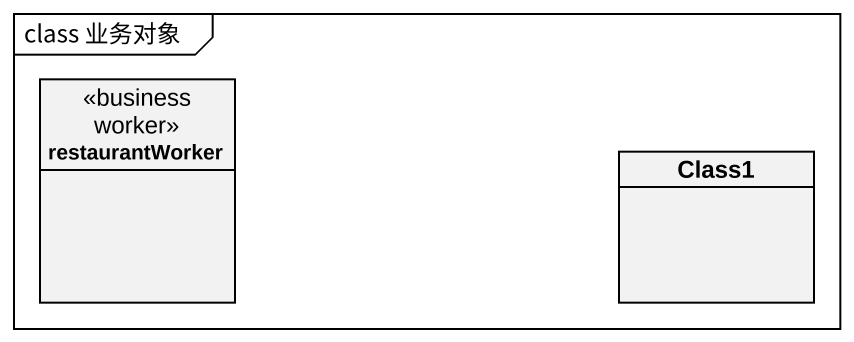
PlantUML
@startuml
mainframe class 业务对象
hide circle
hide empty members
class restaurantWorker <<business worker>>
class Class1
@enduml
